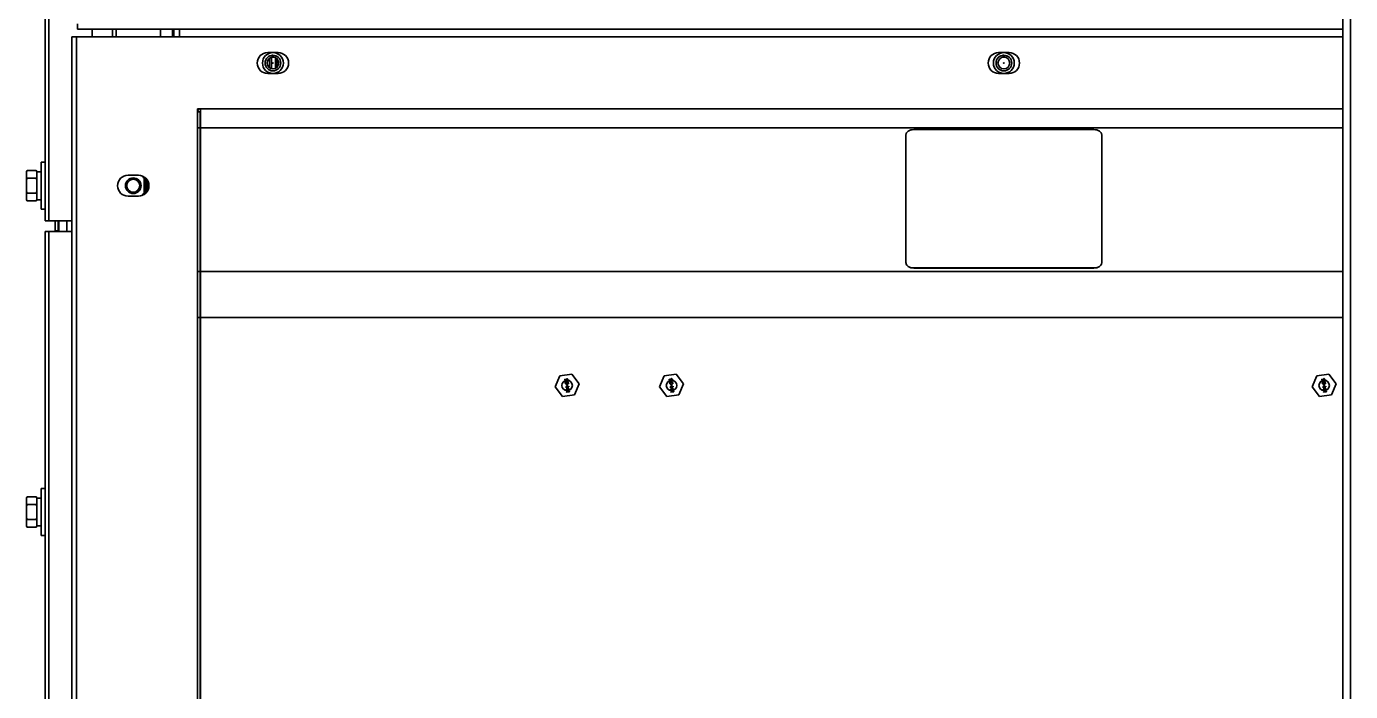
# Model space of a CAD drawing. Header units: millimetres. Extents: x 32496 to 166256, y 3504 to 23939.
# Drawn here: x 50582 to 51090, y 11802 to 12057 of the extents above; entities that cross this region are included whole.
import ezdxf

# ---------------------------------------------------------------- set-up
doc = ezdxf.new("R2010")
doc.units = ezdxf.units.MM
doc.layers.get('0').update_dxf_attribs({"lineweight": 35})

msp = doc.modelspace()

# ---------------------------------------------------------------- linework, layer by layer
at = {"linetype": 'Continuous'}
for p, q in [((51086.64, 13391.575), (51086.64, 10882.575)), ((51089.64, 13391.575), (51089.64, 10882.575)), ((50591.04, 12994.175), (50591.04, 11982.075)), ((50589.64, 11982.075), (50589.64, 12117.944)), ((50602.04, 12057.575), (50602.04, 12055.575)), ((50599.84, 12052.575), (51086.64, 12052.575)), ((50599.84, 11269.575), (50599.84, 12052.575)), ((50601.54, 12052.575), (50601.54, 11269.575)), ((50602.04, 12055.575), (51086.64, 12055.575)), ((50607.64, 12055.575), (50607.64, 12052.575)), ((50615.34, 12052.575), (50615.34, 12055.575)), ((50616.84, 12055.575), (50616.84, 12052.575)), ((50633.84, 12052.575), (50633.84, 12055.575)), ((50638.34, 12055.575), (50638.34, 12052.575)), ((50638.84, 12052.575), (50638.84, 12055.575)), ((50641.04, 12055.575), (50641.04, 12052.575)), ((50678.84, 12046.575), (50674.84, 12046.575)), ((50958.84, 12046.575), (50954.84, 12046.575)), ((50675.566, 12040.729), (50675.566, 12044.422)), ((50675.775, 12045.296), (50675.704, 12045.343)), ((50675.766, 12045.372), (50675.775, 12045.348)), ((50675.775, 12045.348), (50675.802, 12045.309)), ((50675.802, 12045.296), (50675.775, 12045.296)), ((50675.802, 12045.309), (50675.802, 12045.296)), ((50676.273, 12044.749), (50676.273, 12040.402)), ((50676.278, 12045.438), (50676.364, 12045.438)), ((50676.295, 12045.385), (50676.278, 12045.438)), ((50676.347, 12045.314), (50676.295, 12045.385)), ((50676.433, 12045.261), (50676.347, 12045.314)), ((50676.364, 12045.438), (50676.399, 12045.385)), ((50676.399, 12045.385), (50676.45, 12045.349)), ((50676.52, 12045.243), (50676.433, 12045.261)), ((50676.45, 12045.349), (50676.502, 12045.332)), ((50676.589, 12045.544), (50676.502, 12045.544)), ((50676.502, 12045.332), (50676.606, 12045.332)), ((50676.589, 12045.243), (50676.52, 12045.243)), ((50676.675, 12045.561), (50676.589, 12045.544)), ((50676.675, 12045.261), (50676.589, 12045.243)), ((50676.606, 12045.332), (50676.658, 12045.349)), ((50676.658, 12045.349), (50676.71, 12045.385)), ((50676.762, 12045.314), (50676.675, 12045.261)), ((50676.71, 12045.385), (50676.744, 12045.438)), ((50676.744, 12045.438), (50676.762, 12045.491)), ((50676.762, 12045.491), (50676.775, 12045.57)), ((50676.814, 12045.385), (50676.762, 12045.314)), ((50676.848, 12045.473), (50676.814, 12045.385)), ((50676.862, 12045.573), (50676.848, 12045.473)), ((50677.004, 12045.244), (50677.004, 12045.561)), ((50677.159, 12045.244), (50677.004, 12045.244)), ((50677.107, 12045.552), (50677.108, 12045.42)), ((50677.108, 12045.42), (50677.155, 12045.548)), ((50677.263, 12045.539), (50677.159, 12045.244)), ((50677.678, 12045.244), (50677.601, 12045.466)), ((50677.834, 12045.244), (50677.678, 12045.244)), ((50677.726, 12045.432), (50677.73, 12045.421)), ((50677.73, 12045.421), (50677.73, 12045.431)), ((50677.808, 12040.548), (50677.808, 12044.603)), ((50677.834, 12045.404), (50677.834, 12045.244)), ((50677.95, 12044.523), (50677.95, 12040.628)), ((50678.335, 12044.244), (50678.335, 12040.907)), ((50955.775, 12045.296), (50955.704, 12045.343)), ((50955.766, 12045.372), (50955.775, 12045.348)), ((50955.775, 12045.348), (50955.802, 12045.309)), ((50955.802, 12045.296), (50955.775, 12045.296)), ((50955.802, 12045.309), (50955.802, 12045.296)), ((50956.278, 12045.438), (50956.364, 12045.438)), ((50956.295, 12045.385), (50956.278, 12045.438)), ((50956.347, 12045.314), (50956.295, 12045.385)), ((50956.433, 12045.261), (50956.347, 12045.314)), ((50956.364, 12045.438), (50956.399, 12045.385)), ((50956.399, 12045.385), (50956.45, 12045.349)), ((50956.52, 12045.243), (50956.433, 12045.261)), ((50956.45, 12045.349), (50956.502, 12045.332)), ((50956.589, 12045.544), (50956.502, 12045.544)), ((50956.502, 12045.332), (50956.606, 12045.332)), ((50956.589, 12045.243), (50956.52, 12045.243)), ((50956.675, 12045.561), (50956.589, 12045.544)), ((50956.675, 12045.261), (50956.589, 12045.243)), ((50956.606, 12045.332), (50956.658, 12045.349)), ((50956.658, 12045.349), (50956.71, 12045.385)), ((50956.762, 12045.314), (50956.675, 12045.261)), ((50956.71, 12045.385), (50956.744, 12045.438)), ((50956.744, 12045.438), (50956.762, 12045.491)), ((50956.762, 12045.491), (50956.775, 12045.57)), ((50956.814, 12045.385), (50956.762, 12045.314)), ((50956.848, 12045.473), (50956.814, 12045.385)), ((50956.862, 12045.573), (50956.848, 12045.473)), ((50957.004, 12045.244), (50957.004, 12045.561)), ((50957.159, 12045.244), (50957.004, 12045.244)), ((50957.107, 12045.552), (50957.108, 12045.42)), ((50957.108, 12045.42), (50957.155, 12045.548)), ((50957.263, 12045.539), (50957.159, 12045.244)), ((50957.678, 12045.244), (50957.601, 12045.466)), ((50957.834, 12045.244), (50957.678, 12045.244)), ((50957.726, 12045.432), (50957.73, 12045.421)), ((50957.73, 12045.421), (50957.73, 12045.431)), ((50957.834, 12045.404), (50957.834, 12045.244)), ((50674.84, 12038.575), (50678.84, 12038.575)), ((50954.84, 12038.575), (50958.84, 12038.575)), ((50647.94, 12025.075), (50649.14, 12025.075)), ((50647.94, 12023.875), (50647.94, 12025.075)), ((50648.94, 12023.876), (50647.94, 12023.876)), ((50647.94, 12023.875), (50647.94, 11555.075)), ((50648.94, 11555.075), (50648.94, 12023.875)), ((50649.14, 12025.075), (51086.64, 12025.075)), ((50649.14, 12025.075), (50649.14, 11555.075)), ((50648.94, 12017.753), (50647.94, 12017.753)), ((51086.64, 12017.753), (50649.14, 12017.753)), ((50922.34, 12017.081), (50991.34, 12017.081)), ((50919.34, 11966.134), (50919.34, 12014.96)), ((50994.34, 12014.96), (50994.34, 11966.134)), ((50582.44, 12001.049), (50582.74, 12001.349)), ((50582.44, 11990.102), (50582.44, 12001.049)), ((50586.14, 12001.349), (50582.74, 12001.349)), ((50586.44, 12001.049), (50586.14, 12001.349)), ((50586.44, 11990.102), (50586.44, 12001.049)), ((50588.04, 12000.925), (50586.44, 12000.925)), ((50589.64, 12004.575), (50588.04, 12004.575)), ((50588.04, 12004.575), (50588.04, 11986.575)), ((50649.14, 12005.075), (50648.94, 12005.075)), ((50649.14, 12005.075), (50648.94, 12005.075)), ((50649.14, 12004.875), (50648.94, 12004.875)), ((50586.14, 11998.462), (50582.74, 11998.462)), ((50625.34, 11999.575), (50621.34, 11999.575)), ((50627.538, 11998.288), (50627.958, 11998.559)), ((50628.038, 11998.288), (50627.538, 11998.288)), ((50627.538, 11992.863), (50627.538, 11998.288)), ((50627.99, 11998.568), (50627.958, 11998.559)), ((50628.038, 11998.288), (50628.12, 11998.312)), ((50628.038, 11998.288), (50628.038, 11992.863)), ((50628.117, 11993.315), (50628.117, 11997.836)), ((50628.925, 11995.575), (50628.925, 11995.569)), ((50629.063, 11996.467), (50628.963, 11996.356)), ((50629.09, 11994.213), (50629.09, 11996.938)), ((50649.14, 11999.075), (50648.94, 11999.075)), ((50586.14, 11992.689), (50582.74, 11992.689)), ((50588.04, 11990.225), (50586.44, 11990.225)), ((50621.34, 11991.575), (50625.34, 11991.575)), ((50627.538, 11992.863), (50628.038, 11992.863)), ((50627.958, 11992.592), (50627.538, 11992.863)), ((50627.958, 11992.592), (50627.99, 11992.583)), ((50628.12, 11992.839), (50628.038, 11992.863)), ((50628.963, 11994.795), (50629.063, 11994.684)), ((50582.44, 11990.102), (50582.74, 11989.802)), ((50586.14, 11989.802), (50582.74, 11989.802)), ((50586.44, 11990.102), (50586.14, 11989.802)), ((50589.64, 11986.575), (50588.04, 11986.575)), ((50589.64, 11982.075), (50599.84, 11982.075)), ((50593.44, 11978.275), (50593.44, 11982.075)), ((50594.64, 11978.275), (50594.64, 11982.075)), ((50594.84, 11978.075), (50594.84, 11982.075)), ((50597.84, 11982.075), (50597.84, 11978.075)), ((50589.64, 11978.075), (50599.84, 11978.075)), ((50589.64, 11873.206), (50589.64, 11978.075)), ((50591.04, 11978.075), (50591.04, 11264.075)), ((50593.44, 11978.275), (50594.64, 11978.275)), ((50647.94, 11962.753), (50648.94, 11962.753)), ((50649.14, 11962.753), (51086.64, 11962.753)), ((50991.34, 11964.048), (50922.34, 11964.048)), ((50922.34, 11964.048), (50922.34, 11964.013)), ((50991.34, 11964.013), (50922.34, 11964.013)), ((50991.34, 11964.013), (50991.34, 11964.048)), ((50648.94, 11945.075), (50647.94, 11945.075)), ((51086.64, 11945.075), (50649.14, 11945.075)), ((50649.14, 11944.075), (50648.94, 11944.075)), ((50784.957, 11918.498), (50786.748, 11922.755)), ((50791.331, 11923.333), (50786.748, 11922.755)), ((50788.629, 11921.506), (50788.755, 11921.522)), ((50788.735, 11920.662), (50788.629, 11921.506)), ((50789.394, 11920.745), (50788.735, 11920.662)), ((50788.755, 11921.522), (50788.846, 11920.802)), ((50788.814, 11920.244), (50788.807, 11920.092)), ((50788.819, 11919.993), (50788.807, 11920.092)), ((50788.852, 11920.349), (50788.814, 11920.244)), ((50788.819, 11919.993), (50788.867, 11919.822)), ((50788.846, 11920.802), (50789.251, 11920.853)), ((50788.94, 11920.461), (50788.852, 11920.349)), ((50788.867, 11919.822), (50788.93, 11919.729)), ((50788.93, 11919.729), (50789.044, 11919.643)), ((50788.937, 11920.083), (50788.946, 11920.21)), ((50788.937, 11920.083), (50788.949, 11919.984)), ((50789.039, 11920.499), (50788.94, 11920.461)), ((50788.946, 11920.21), (50788.988, 11920.291)), ((50788.99, 11919.863), (50788.949, 11919.984)), ((50788.988, 11920.291), (50789.057, 11920.35)), ((50789.05, 11919.795), (50788.99, 11919.863)), ((50789.039, 11920.499), (50789.089, 11920.505)), ((50789.044, 11919.643), (50789.148, 11919.631)), ((50789.132, 11919.755), (50789.05, 11919.795)), ((50789.108, 11920.357), (50789.057, 11920.35)), ((50789.194, 11920.493), (50789.089, 11920.505)), ((50789.11, 11921.365), (50789.1, 11921.237)), ((50789.119, 11921.089), (50789.1, 11921.237)), ((50789.108, 11920.357), (50789.216, 11920.32)), ((50789.17, 11921.498), (50789.11, 11921.365)), ((50789.119, 11921.089), (50789.16, 11920.968)), ((50789.132, 11919.755), (50789.148, 11919.631)), ((50789.16, 11920.968), (50789.251, 11920.853)), ((50789.262, 11921.585), (50789.17, 11921.498)), ((50789.276, 11920.453), (50789.194, 11920.493)), ((50789.216, 11920.32), (50789.937, 11919.705)), ((50789.227, 11921.253), (50789.24, 11921.356)), ((50789.227, 11921.253), (50789.245, 11921.105)), ((50789.24, 11921.356), (50789.281, 11921.437)), ((50789.283, 11921.009), (50789.245, 11921.105)), ((50789.382, 11921.651), (50789.262, 11921.585)), ((50789.271, 11919.268), (50789.448, 11919.291)), ((50789.277, 11919.219), (50789.271, 11919.268)), ((50789.911, 11919.903), (50789.276, 11920.453)), ((50789.455, 11919.241), (50789.277, 11919.219)), ((50789.281, 11921.437), (50789.351, 11921.496)), ((50789.372, 11920.919), (50789.283, 11921.009)), ((50789.328, 11919.427), (50789.306, 11919.399)), ((50789.306, 11919.399), (50789.448, 11919.291)), ((50789.499, 11919.297), (50789.328, 11919.427)), ((50789.455, 11919.241), (50789.344, 11919.101)), ((50789.351, 11921.496), (50789.423, 11921.53)), ((50789.372, 11920.919), (50789.394, 11920.745)), ((50789.372, 11919.08), (50789.505, 11919.248)), ((50789.382, 11921.651), (50789.484, 11921.664)), ((50789.474, 11921.537), (50789.423, 11921.53)), ((50789.474, 11921.537), (50789.553, 11921.521)), ((50789.617, 11921.63), (50789.484, 11921.664)), ((50789.632, 11919.465), (50789.499, 11919.297)), ((50789.505, 11919.248), (50789.676, 11919.118)), ((50789.55, 11919.304), (50789.661, 11919.443)), ((50789.55, 11919.304), (50789.727, 11919.326)), ((50789.553, 11921.521), (50789.635, 11921.481)), ((50789.733, 11919.276), (50789.556, 11919.254)), ((50789.698, 11919.146), (50789.556, 11919.254)), ((50789.698, 11920.985), (50789.603, 11920.923)), ((50789.622, 11920.774), (50789.603, 11920.923)), ((50789.727, 11921.569), (50789.617, 11921.63)), ((50789.622, 11920.774), (50789.717, 11920.836)), ((50789.661, 11919.443), (50789.632, 11919.465)), ((50789.635, 11921.481), (50789.695, 11921.413)), ((50789.695, 11921.413), (50789.733, 11921.317)), ((50789.739, 11921.066), (50789.698, 11920.985)), ((50789.717, 11920.836), (50789.809, 11920.924)), ((50789.819, 11921.454), (50789.727, 11921.569)), ((50789.727, 11919.326), (50789.733, 11919.276)), ((50789.752, 11921.168), (50789.733, 11921.317)), ((50789.752, 11921.168), (50789.739, 11921.066)), ((50789.809, 11920.924), (50789.869, 11921.057)), ((50789.86, 11921.333), (50789.819, 11921.454)), ((50789.824, 11920.598), (50789.951, 11920.614)), ((50789.911, 11919.903), (50789.824, 11920.598)), ((50789.86, 11921.333), (50789.879, 11921.184)), ((50789.869, 11921.057), (50789.879, 11921.184)), ((50790.063, 11919.721), (50789.937, 11919.705)), ((50789.951, 11920.614), (50790.063, 11919.721)), ((50791.331, 11923.333), (50794.122, 11919.653)), ((50794.122, 11919.653), (50792.331, 11915.396)), ((50824.957, 11918.498), (50826.748, 11922.755)), ((50831.331, 11923.333), (50826.748, 11922.755)), ((50828.629, 11921.506), (50828.755, 11921.522)), ((50828.735, 11920.662), (50828.629, 11921.506)), ((50829.394, 11920.745), (50828.735, 11920.662)), ((50828.755, 11921.522), (50828.846, 11920.802)), ((50828.814, 11920.244), (50828.807, 11920.092)), ((50828.819, 11919.993), (50828.807, 11920.092)), ((50828.852, 11920.349), (50828.814, 11920.244)), ((50828.819, 11919.993), (50828.867, 11919.822)), ((50828.846, 11920.802), (50829.251, 11920.853)), ((50828.94, 11920.461), (50828.852, 11920.349)), ((50828.867, 11919.822), (50828.93, 11919.729)), ((50828.93, 11919.729), (50829.044, 11919.643)), ((50828.937, 11920.083), (50828.946, 11920.21)), ((50828.937, 11920.083), (50828.949, 11919.984)), ((50829.039, 11920.499), (50828.94, 11920.461)), ((50828.946, 11920.21), (50828.988, 11920.291)), ((50828.99, 11919.863), (50828.949, 11919.984)), ((50828.988, 11920.291), (50829.057, 11920.35)), ((50829.05, 11919.795), (50828.99, 11919.863)), ((50829.039, 11920.499), (50829.089, 11920.505)), ((50829.044, 11919.643), (50829.148, 11919.631)), ((50829.132, 11919.755), (50829.05, 11919.795)), ((50829.108, 11920.357), (50829.057, 11920.35)), ((50829.194, 11920.493), (50829.089, 11920.505)), ((50829.11, 11921.365), (50829.1, 11921.237)), ((50829.119, 11921.089), (50829.1, 11921.237)), ((50829.108, 11920.357), (50829.216, 11920.32)), ((50829.17, 11921.498), (50829.11, 11921.365)), ((50829.119, 11921.089), (50829.16, 11920.968)), ((50829.132, 11919.755), (50829.148, 11919.631)), ((50829.16, 11920.968), (50829.251, 11920.853)), ((50829.262, 11921.585), (50829.17, 11921.498)), ((50829.276, 11920.453), (50829.194, 11920.493)), ((50829.216, 11920.32), (50829.937, 11919.705)), ((50829.227, 11921.253), (50829.24, 11921.356)), ((50829.227, 11921.253), (50829.245, 11921.105)), ((50829.24, 11921.356), (50829.281, 11921.437)), ((50829.283, 11921.009), (50829.245, 11921.105)), ((50829.382, 11921.651), (50829.262, 11921.585)), ((50829.271, 11919.268), (50829.448, 11919.291)), ((50829.277, 11919.219), (50829.271, 11919.268)), ((50829.911, 11919.903), (50829.276, 11920.453)), ((50829.455, 11919.241), (50829.277, 11919.219)), ((50829.281, 11921.437), (50829.351, 11921.496)), ((50829.372, 11920.919), (50829.283, 11921.009)), ((50829.328, 11919.427), (50829.306, 11919.399)), ((50829.306, 11919.399), (50829.448, 11919.291)), ((50829.499, 11919.297), (50829.328, 11919.427)), ((50829.455, 11919.241), (50829.344, 11919.101)), ((50829.351, 11921.496), (50829.423, 11921.53)), ((50829.372, 11920.919), (50829.394, 11920.745)), ((50829.372, 11919.08), (50829.505, 11919.248)), ((50829.382, 11921.651), (50829.484, 11921.664)), ((50829.474, 11921.537), (50829.423, 11921.53)), ((50829.474, 11921.537), (50829.553, 11921.521)), ((50829.617, 11921.63), (50829.484, 11921.664)), ((50829.632, 11919.465), (50829.499, 11919.297)), ((50829.505, 11919.248), (50829.676, 11919.118)), ((50829.55, 11919.304), (50829.661, 11919.443)), ((50829.55, 11919.304), (50829.727, 11919.326)), ((50829.553, 11921.521), (50829.635, 11921.481)), ((50829.733, 11919.276), (50829.556, 11919.254)), ((50829.698, 11919.146), (50829.556, 11919.254)), ((50829.698, 11920.985), (50829.603, 11920.923)), ((50829.622, 11920.774), (50829.603, 11920.923)), ((50829.727, 11921.569), (50829.617, 11921.63)), ((50829.622, 11920.774), (50829.717, 11920.836)), ((50829.661, 11919.443), (50829.632, 11919.465)), ((50829.635, 11921.481), (50829.695, 11921.413)), ((50829.695, 11921.413), (50829.733, 11921.317)), ((50829.739, 11921.066), (50829.698, 11920.985)), ((50829.717, 11920.836), (50829.809, 11920.924)), ((50829.819, 11921.454), (50829.727, 11921.569)), ((50829.727, 11919.326), (50829.733, 11919.276)), ((50829.752, 11921.168), (50829.733, 11921.317)), ((50829.752, 11921.168), (50829.739, 11921.066)), ((50829.809, 11920.924), (50829.869, 11921.057)), ((50829.86, 11921.333), (50829.819, 11921.454)), ((50829.824, 11920.598), (50829.951, 11920.614)), ((50829.911, 11919.903), (50829.824, 11920.598)), ((50829.86, 11921.333), (50829.879, 11921.184)), ((50829.869, 11921.057), (50829.879, 11921.184)), ((50830.063, 11919.721), (50829.937, 11919.705)), ((50829.951, 11920.614), (50830.063, 11919.721)), ((50831.331, 11923.333), (50834.122, 11919.653)), ((50834.122, 11919.653), (50832.331, 11915.396)), ((51074.957, 11918.498), (51076.748, 11922.755)), ((51081.331, 11923.333), (51076.748, 11922.755)), ((51078.629, 11921.506), (51078.755, 11921.522)), ((51078.735, 11920.662), (51078.629, 11921.506)), ((51079.394, 11920.745), (51078.735, 11920.662)), ((51078.755, 11921.522), (51078.846, 11920.802)), ((51078.814, 11920.244), (51078.807, 11920.092)), ((51078.819, 11919.993), (51078.807, 11920.092)), ((51078.852, 11920.349), (51078.814, 11920.244)), ((51078.819, 11919.993), (51078.867, 11919.822)), ((51078.846, 11920.802), (51079.251, 11920.853)), ((51078.94, 11920.461), (51078.852, 11920.349)), ((51078.867, 11919.822), (51078.93, 11919.729)), ((51078.93, 11919.729), (51079.044, 11919.643)), ((51078.937, 11920.083), (51078.946, 11920.21)), ((51078.937, 11920.083), (51078.949, 11919.984)), ((51079.039, 11920.499), (51078.94, 11920.461)), ((51078.946, 11920.21), (51078.988, 11920.291)), ((51078.99, 11919.863), (51078.949, 11919.984)), ((51078.988, 11920.291), (51079.057, 11920.35)), ((51079.05, 11919.795), (51078.99, 11919.863)), ((51079.039, 11920.499), (51079.089, 11920.505)), ((51079.044, 11919.643), (51079.148, 11919.631)), ((51079.132, 11919.755), (51079.05, 11919.795)), ((51079.108, 11920.357), (51079.057, 11920.35)), ((51079.194, 11920.493), (51079.089, 11920.505)), ((51079.11, 11921.365), (51079.1, 11921.237)), ((51079.119, 11921.089), (51079.1, 11921.237)), ((51079.108, 11920.357), (51079.216, 11920.32)), ((51079.17, 11921.498), (51079.11, 11921.365)), ((51079.119, 11921.089), (51079.16, 11920.968)), ((51079.132, 11919.755), (51079.148, 11919.631)), ((51079.16, 11920.968), (51079.251, 11920.853)), ((51079.262, 11921.585), (51079.17, 11921.498)), ((51079.276, 11920.453), (51079.194, 11920.493)), ((51079.216, 11920.32), (51079.937, 11919.705)), ((51079.227, 11921.253), (51079.24, 11921.356)), ((51079.227, 11921.253), (51079.245, 11921.105)), ((51079.24, 11921.356), (51079.281, 11921.437)), ((51079.283, 11921.009), (51079.245, 11921.105)), ((51079.382, 11921.651), (51079.262, 11921.585)), ((51079.271, 11919.268), (51079.448, 11919.291)), ((51079.277, 11919.219), (51079.271, 11919.268)), ((51079.911, 11919.903), (51079.276, 11920.453)), ((51079.455, 11919.241), (51079.277, 11919.219)), ((51079.281, 11921.437), (51079.351, 11921.496)), ((51079.372, 11920.919), (51079.283, 11921.009)), ((51079.328, 11919.427), (51079.306, 11919.399)), ((51079.306, 11919.399), (51079.448, 11919.291)), ((51079.499, 11919.297), (51079.328, 11919.427)), ((51079.455, 11919.241), (51079.344, 11919.101)), ((51079.351, 11921.496), (51079.423, 11921.53)), ((51079.372, 11920.919), (51079.394, 11920.745)), ((51079.372, 11919.08), (51079.505, 11919.248)), ((51079.382, 11921.651), (51079.484, 11921.664)), ((51079.474, 11921.537), (51079.423, 11921.53)), ((51079.474, 11921.537), (51079.553, 11921.521)), ((51079.617, 11921.63), (51079.484, 11921.664)), ((51079.632, 11919.465), (51079.499, 11919.297)), ((51079.505, 11919.248), (51079.676, 11919.118)), ((51079.55, 11919.304), (51079.661, 11919.443)), ((51079.55, 11919.304), (51079.727, 11919.326)), ((51079.553, 11921.521), (51079.635, 11921.481)), ((51079.733, 11919.276), (51079.556, 11919.254)), ((51079.698, 11919.146), (51079.556, 11919.254)), ((51079.698, 11920.985), (51079.603, 11920.923)), ((51079.622, 11920.774), (51079.603, 11920.923)), ((51079.727, 11921.569), (51079.617, 11921.63)), ((51079.622, 11920.774), (51079.717, 11920.836)), ((51079.661, 11919.443), (51079.632, 11919.465)), ((51079.635, 11921.481), (51079.695, 11921.413)), ((51079.695, 11921.413), (51079.733, 11921.317)), ((51079.739, 11921.066), (51079.698, 11920.985)), ((51079.717, 11920.836), (51079.809, 11920.924)), ((51079.819, 11921.454), (51079.727, 11921.569)), ((51079.727, 11919.326), (51079.733, 11919.276)), ((51079.752, 11921.168), (51079.733, 11921.317)), ((51079.752, 11921.168), (51079.739, 11921.066)), ((51079.809, 11920.924), (51079.869, 11921.057)), ((51079.86, 11921.333), (51079.819, 11921.454)), ((51079.824, 11920.598), (51079.951, 11920.614)), ((51079.911, 11919.903), (51079.824, 11920.598)), ((51079.86, 11921.333), (51079.879, 11921.184)), ((51079.869, 11921.057), (51079.879, 11921.184)), ((51080.063, 11919.721), (51079.937, 11919.705)), ((51079.951, 11920.614), (51080.063, 11919.721)), ((51081.331, 11923.333), (51084.122, 11919.653)), ((51084.122, 11919.653), (51082.331, 11915.396)), ((50787.749, 11914.818), (50784.957, 11918.498)), ((50787.749, 11914.818), (50792.331, 11915.396)), ((50788.998, 11918.579), (50789.682, 11918.665)), ((50789.016, 11918.43), (50788.998, 11918.579)), ((50789.016, 11918.43), (50789.775, 11917.921)), ((50789.116, 11917.636), (50790.307, 11917.786)), ((50789.145, 11917.413), (50789.116, 11917.636)), ((50789.145, 11917.413), (50790.255, 11917.175)), ((50789.7, 11918.516), (50789.219, 11918.456)), ((50789.753, 11918.095), (50789.219, 11918.456)), ((50790.255, 11917.175), (50789.238, 11916.669)), ((50789.266, 11916.446), (50789.238, 11916.669)), ((50790.457, 11916.596), (50789.266, 11916.446)), ((50789.344, 11919.101), (50789.372, 11919.08)), ((50790.326, 11917.637), (50789.388, 11917.519)), ((50790.369, 11917.29), (50789.388, 11917.519)), ((50789.501, 11916.626), (50790.395, 11917.092)), ((50789.501, 11916.626), (50790.438, 11916.745)), ((50789.65, 11918.913), (50789.802, 11918.932)), ((50789.682, 11918.665), (50789.65, 11918.913)), ((50789.676, 11919.118), (50789.698, 11919.146)), ((50789.753, 11918.095), (50789.7, 11918.516)), ((50789.927, 11917.94), (50789.775, 11917.921)), ((50789.802, 11918.932), (50789.834, 11918.684)), ((50789.834, 11918.684), (50790.188, 11918.729)), ((50790.207, 11918.58), (50789.852, 11918.535)), ((50789.852, 11918.535), (50789.927, 11917.94)), ((50790.188, 11918.729), (50790.207, 11918.58)), ((50790.307, 11917.786), (50790.326, 11917.637)), ((50790.369, 11917.29), (50790.395, 11917.092)), ((50790.438, 11916.745), (50790.457, 11916.596)), ((50827.749, 11914.818), (50824.957, 11918.498)), ((50827.749, 11914.818), (50832.331, 11915.396)), ((50828.998, 11918.579), (50829.682, 11918.665)), ((50829.016, 11918.43), (50828.998, 11918.579)), ((50829.016, 11918.43), (50829.775, 11917.921)), ((50829.116, 11917.636), (50830.307, 11917.786)), ((50829.145, 11917.413), (50829.116, 11917.636)), ((50829.145, 11917.413), (50830.255, 11917.175)), ((50829.7, 11918.516), (50829.219, 11918.456)), ((50829.753, 11918.095), (50829.219, 11918.456)), ((50830.255, 11917.175), (50829.238, 11916.669)), ((50829.266, 11916.446), (50829.238, 11916.669)), ((50830.457, 11916.596), (50829.266, 11916.446)), ((50829.344, 11919.101), (50829.372, 11919.08)), ((50830.326, 11917.637), (50829.388, 11917.519)), ((50830.369, 11917.29), (50829.388, 11917.519)), ((50829.501, 11916.626), (50830.395, 11917.092)), ((50829.501, 11916.626), (50830.438, 11916.745)), ((50829.65, 11918.913), (50829.802, 11918.932)), ((50829.682, 11918.665), (50829.65, 11918.913)), ((50829.676, 11919.118), (50829.698, 11919.146)), ((50829.753, 11918.095), (50829.7, 11918.516)), ((50829.927, 11917.94), (50829.775, 11917.921)), ((50829.802, 11918.932), (50829.834, 11918.684)), ((50829.834, 11918.684), (50830.188, 11918.729)), ((50830.207, 11918.58), (50829.852, 11918.535)), ((50829.852, 11918.535), (50829.927, 11917.94)), ((50830.188, 11918.729), (50830.207, 11918.58)), ((50830.307, 11917.786), (50830.326, 11917.637)), ((50830.369, 11917.29), (50830.395, 11917.092)), ((50830.438, 11916.745), (50830.457, 11916.596)), ((51077.749, 11914.818), (51074.957, 11918.498)), ((51077.749, 11914.818), (51082.331, 11915.396)), ((51078.998, 11918.579), (51079.682, 11918.665)), ((51079.016, 11918.43), (51078.998, 11918.579)), ((51079.016, 11918.43), (51079.775, 11917.921)), ((51079.116, 11917.636), (51080.307, 11917.786)), ((51079.145, 11917.413), (51079.116, 11917.636)), ((51079.145, 11917.413), (51080.255, 11917.175)), ((51079.7, 11918.516), (51079.219, 11918.456)), ((51079.753, 11918.095), (51079.219, 11918.456)), ((51080.255, 11917.175), (51079.238, 11916.669)), ((51079.266, 11916.446), (51079.238, 11916.669)), ((51080.457, 11916.596), (51079.266, 11916.446)), ((51079.344, 11919.101), (51079.372, 11919.08)), ((51080.326, 11917.637), (51079.388, 11917.519)), ((51080.369, 11917.29), (51079.388, 11917.519)), ((51079.501, 11916.626), (51080.395, 11917.092)), ((51079.501, 11916.626), (51080.438, 11916.745)), ((51079.65, 11918.913), (51079.802, 11918.932)), ((51079.682, 11918.665), (51079.65, 11918.913)), ((51079.676, 11919.118), (51079.698, 11919.146)), ((51079.753, 11918.095), (51079.7, 11918.516)), ((51079.927, 11917.94), (51079.775, 11917.921)), ((51079.802, 11918.932), (51079.834, 11918.684)), ((51079.834, 11918.684), (51080.188, 11918.729)), ((51080.207, 11918.58), (51079.852, 11918.535)), ((51079.852, 11918.535), (51079.927, 11917.94)), ((51080.188, 11918.729), (51080.207, 11918.58)), ((51080.307, 11917.786), (51080.326, 11917.637)), ((51080.369, 11917.29), (51080.395, 11917.092)), ((51080.438, 11916.745), (51080.457, 11916.596)), ((50648.94, 11898.986), (50649.14, 11898.986)), ((50648.94, 11897.947), (50649.14, 11897.947)), ((50589.64, 11879.575), (50588.04, 11879.575)), ((50588.04, 11879.575), (50588.04, 11861.575)), ((50582.44, 11876.049), (50582.74, 11876.349)), ((50582.44, 11865.102), (50582.44, 11876.049)), ((50586.14, 11876.349), (50582.74, 11876.349)), ((50586.44, 11876.049), (50586.14, 11876.349)), ((50586.44, 11865.102), (50586.44, 11876.049)), ((50588.04, 11875.925), (50586.44, 11875.925)), ((50586.14, 11873.462), (50582.74, 11873.462)), ((50589.64, 11867.944), (50589.64, 11873.206)), ((50582.44, 11865.102), (50582.74, 11864.802)), ((50586.14, 11867.689), (50582.74, 11867.689)), ((50586.14, 11864.802), (50582.74, 11864.802)), ((50586.44, 11865.102), (50586.14, 11864.802)), ((50588.04, 11865.225), (50586.44, 11865.225)), ((50589.64, 11623.206), (50589.64, 11867.944)), ((50589.64, 11861.575), (50588.04, 11861.575))]:
    msp.add_line(p, q, dxfattribs=at)
for points in [[(50629.063, 11996.467), (50629.03, 11996.43), (50628.996, 11996.393), (50628.963, 11996.356)], [(50628.963, 11994.795), (50628.996, 11994.758), (50629.03, 11994.721), (50629.063, 11994.684)]]:
    msp.add_lwpolyline(points, dxfattribs=at)
for centre, radius in [((50676.84, 12042.575), 4), ((50956.84, 12042.575), 4), ((50676.84, 12042.575), 3), ((50676.84, 12042.575), 2.25), ((50676.84, 12042.575), 0.1), ((50956.84, 12042.575), 3), ((50956.84, 12042.575), 2.25), ((50956.84, 12042.575), 0.1), ((50623.34, 11995.575), 3), ((50623.34, 11995.575), 2.5), ((50789.54, 11919.075), 2), ((50829.54, 11919.075), 2), ((51079.54, 11919.075), 2)]:
    msp.add_circle(centre, radius, dxfattribs=at)
for centre, radius, start, end in [((50674.84, 12042.575), 4, 90, 270), ((50678.84, 12042.575), 4, 270, 90), ((50954.84, 12042.575), 4, 90, 270), ((50958.84, 12042.575), 4, 270, 90), ((50649.14, 12023.875), 1.2, 90, 180), ((50649.14, 12023.875), 0.2, 90, 180), ((50583.681, 11998.774), 3.556, 39.13644, 39.50078), ((50621.34, 11995.575), 4, 90, 270), ((50625.34, 11995.575), 4, 270, 90), ((50623.34, 11995.575), 4.999, 32.86431, 49.65844), ((50623.34, 11995.575), 5.499, 32.86431, 34.09945), ((50623.34, 11995.575), 5.285, 334.67939, 25.32061), ((50623.34, 11995.575), 5.585, 0, 30.76123), ((50623.34, 11995.575), 5.585, 329.24232, 359.93768), ((50623.34, 11995.575), 5.661, 357.86504, 2.13496), ((50623.34, 11995.575), 4.999, 310.34481, 327.13569), ((50623.34, 11995.575), 5.499, 325.89281, 327.13569), ((50627.611, 11992.831), 0.509, 343.91946, 0.8578), ((50585.197, 11992.376), 3.555, 219.13645, 219.50132), ((50593.24, 11978.275), 0.2, 270, 0), ((50593.24, 11978.275), 1.4, 351.76338, 0), ((50920.826, 11966.17), 1.486, 180.00048, 181.32068), ((50992.854, 11966.17), 1.486, 358.67932, 359.99952), ((50583.681, 11873.774), 3.556, 39.13644, 39.50078), ((50585.197, 11867.376), 3.555, 219.13645, 219.50132)]:
    msp.add_arc(centre, radius, start, end, dxfattribs=at)
for points, knots in [([(50919.34, 12014.96), (50919.34, 12015.099), (50919.38, 12015.384), (50919.557, 12015.789), (50919.841, 12016.158), (50920.359, 12016.599), (50921.204, 12016.981), (50921.953, 12017.081), (50922.34, 12017.081)], [0, 0, 0, 0, 0.1034258, 0.2106854, 0.3244943, 0.4464294, 0.712926, 1, 1, 1, 1]), ([(50991.34, 12017.081), (50991.726, 12017.081), (50992.475, 12016.981), (50993.32, 12016.599), (50993.839, 12016.158), (50994.123, 12015.789), (50994.299, 12015.384), (50994.34, 12015.099), (50994.34, 12014.96)], [0, 0, 0, 0, 0.2870739, 0.5535705, 0.6755056, 0.7893145, 0.8965742, 1, 1, 1, 1]), ([(50582.74, 12001.349), (50582.713, 12001.322), (50582.609, 12001.216), (50582.51, 12001.105), (50582.44, 12001.019)], [0, 0, 0, 0, 0.2553532, 1, 1, 1, 1]), ([(50586.14, 12001.349), (50586.165, 12001.324), (50586.264, 12001.223), (50586.359, 12001.118), (50586.425, 12001.037)], [0, 0, 0, 0, 0.2550408, 1, 1, 1, 1]), ([(50582.44, 11998.792), (50582.463, 11998.764), (50582.558, 11998.65), (50582.66, 11998.542), (50582.74, 11998.462)], [0, 0, 0, 0, 0.2445585, 1, 1, 1, 1]), ([(50586.44, 11998.792), (50586.417, 11998.764), (50586.321, 11998.65), (50586.219, 11998.542), (50586.14, 11998.462)], [0, 0, 0, 0, 0.2445585, 1, 1, 1, 1]), ([(50628.038, 11998.288), (50628.038, 11998.336), (50628.025, 11998.431), (50627.984, 11998.519), (50627.958, 11998.559)], [0, 0, 0, 0, 0.5, 1, 1, 1, 1]), ([(50628.1, 11998.461), (50628.103, 11998.449), (50628.115, 11998.4), (50628.12, 11998.35), (50628.12, 11998.312)], [0, 0, 0, 0, 0.2449643, 1, 1, 1, 1]), ([(50628.12, 11998.312), (50628.119, 11998.274), (50628.118, 11998.116), (50628.117, 11997.957), (50628.117, 11997.836)], [0, 0, 0, 0, 0.2366786, 1, 1, 1, 1]), ([(50628.963, 11996.356), (50628.962, 11996.355), (50628.962, 11996.35), (50628.961, 11996.342), (50628.962, 11996.328), (50628.963, 11996.309), (50628.965, 11996.285), (50628.968, 11996.245), (50628.973, 11996.184), (50628.98, 11996.1), (50628.986, 11996.003), (50628.993, 11995.897), (50628.996, 11995.824), (50628.997, 11995.786)], [0, 0, 0, 0, 0.0070922, 0.0227762, 0.0472013, 0.0802905, 0.1217895, 0.1714132, 0.2935698, 0.4432488, 0.6153365, 0.8035356, 1, 1, 1, 1]), ([(50628.997, 11995.365), (50628.996, 11995.327), (50628.993, 11995.254), (50628.986, 11995.148), (50628.98, 11995.051), (50628.973, 11994.967), (50628.968, 11994.906), (50628.965, 11994.866), (50628.963, 11994.842), (50628.962, 11994.823), (50628.961, 11994.809), (50628.962, 11994.801), (50628.962, 11994.796), (50628.963, 11994.795)], [0, 0, 0, 0, 0.1964865, 0.3846809, 0.5567494, 0.706456, 0.8286292, 0.8782322, 0.9196984, 0.9527628, 0.9771907, 0.9928965, 1, 1, 1, 1]), ([(50628.963, 11996.356), (50628.968, 11996.316), (50628.996, 11996.237), (50629.055, 11996.175), (50629.089, 11996.151)], [0, 0, 0, 0, 0.4870421, 1, 1, 1, 1]), ([(50582.74, 11992.689), (50582.713, 11992.662), (50582.609, 11992.556), (50582.51, 11992.445), (50582.44, 11992.359)], [0, 0, 0, 0, 0.2553532, 1, 1, 1, 1]), ([(50586.14, 11992.689), (50586.167, 11992.662), (50586.271, 11992.556), (50586.37, 11992.445), (50586.44, 11992.359)], [0, 0, 0, 0, 0.2553524, 1, 1, 1, 1]), ([(50628.038, 11992.863), (50628.038, 11992.815), (50628.025, 11992.72), (50627.984, 11992.632), (50627.958, 11992.592)], [0, 0, 0, 0, 0.5, 1, 1, 1, 1]), ([(50628.117, 11993.315), (50628.117, 11993.274), (50628.117, 11993.116), (50628.118, 11992.957), (50628.12, 11992.839)], [0, 0, 0, 0, 0.2575485, 1, 1, 1, 1]), ([(50628.963, 11994.795), (50628.968, 11994.834), (50628.996, 11994.914), (50629.054, 11994.976), (50629.089, 11995)], [0, 0, 0, 0, 0.4840345, 1, 1, 1, 1]), ([(50582.454, 11990.114), (50582.476, 11990.088), (50582.567, 11989.98), (50582.664, 11989.877), (50582.74, 11989.802)], [0, 0, 0, 0, 0.2448781, 1, 1, 1, 1]), ([(50586.44, 11990.132), (50586.417, 11990.104), (50586.321, 11989.99), (50586.219, 11989.881), (50586.14, 11989.802)], [0, 0, 0, 0, 0.2445585, 1, 1, 1, 1]), ([(50922.34, 11964.048), (50921.957, 11964.048), (50921.215, 11964.147), (50920.376, 11964.522), (50919.858, 11964.954), (50919.572, 11965.317), (50919.39, 11965.716), (50919.343, 11965.997), (50919.34, 11966.135)], [0, 0, 0, 0, 0.2866075, 0.5530569, 0.6751451, 0.789168, 0.896581, 1, 1, 1, 1]), ([(50919.34, 11966.134), (50919.34, 11965.995), (50919.38, 11965.71), (50919.557, 11965.306), (50919.841, 11964.936), (50920.359, 11964.496), (50921.204, 11964.114), (50921.953, 11964.013), (50922.34, 11964.013)], [0, 0, 0, 0, 0.1034258, 0.2106854, 0.3244943, 0.4464294, 0.712926, 1, 1, 1, 1]), ([(50994.339, 11966.135), (50994.336, 11965.997), (50994.29, 11965.716), (50994.108, 11965.317), (50993.821, 11964.954), (50993.303, 11964.522), (50992.464, 11964.147), (50991.722, 11964.048), (50991.34, 11964.048)], [0, 0, 0, 0, 0.1034189, 0.2108319, 0.3248548, 0.446943, 0.7133924, 1, 1, 1, 1]), ([(50991.34, 11964.013), (50991.726, 11964.013), (50992.475, 11964.114), (50993.32, 11964.496), (50993.839, 11964.936), (50994.123, 11965.306), (50994.299, 11965.71), (50994.34, 11965.995), (50994.34, 11966.134)], [0, 0, 0, 0, 0.2870739, 0.5535705, 0.6755056, 0.7893145, 0.8965742, 1, 1, 1, 1]), ([(50582.74, 11876.349), (50582.713, 11876.322), (50582.609, 11876.216), (50582.51, 11876.105), (50582.44, 11876.019)], [0, 0, 0, 0, 0.2553532, 1, 1, 1, 1]), ([(50582.44, 11873.792), (50582.463, 11873.764), (50582.558, 11873.65), (50582.66, 11873.542), (50582.74, 11873.462)], [0, 0, 0, 0, 0.2445585, 1, 1, 1, 1]), ([(50586.14, 11876.349), (50586.165, 11876.324), (50586.264, 11876.223), (50586.359, 11876.118), (50586.425, 11876.037)], [0, 0, 0, 0, 0.2550408, 1, 1, 1, 1]), ([(50586.44, 11873.792), (50586.417, 11873.764), (50586.321, 11873.65), (50586.219, 11873.542), (50586.14, 11873.462)], [0, 0, 0, 0, 0.2445585, 1, 1, 1, 1]), ([(50582.74, 11867.689), (50582.713, 11867.662), (50582.609, 11867.556), (50582.51, 11867.445), (50582.44, 11867.359)], [0, 0, 0, 0, 0.2553532, 1, 1, 1, 1]), ([(50582.454, 11865.114), (50582.476, 11865.088), (50582.567, 11864.98), (50582.664, 11864.877), (50582.74, 11864.802)], [0, 0, 0, 0, 0.2448781, 1, 1, 1, 1]), ([(50586.14, 11867.689), (50586.167, 11867.662), (50586.271, 11867.556), (50586.37, 11867.445), (50586.44, 11867.359)], [0, 0, 0, 0, 0.2553524, 1, 1, 1, 1]), ([(50586.44, 11865.132), (50586.417, 11865.104), (50586.321, 11864.99), (50586.219, 11864.881), (50586.14, 11864.802)], [0, 0, 0, 0, 0.2445585, 1, 1, 1, 1])]:
    msp.add_open_spline(points, degree=3, knots=knots, dxfattribs=at)
for points in [[(50582.74, 11998.462), (50582.632, 11998.246), (50582.531, 11998.026), (50582.44, 11997.802)], [(50586.14, 11998.462), (50586.248, 11998.246), (50586.349, 11998.026), (50586.44, 11997.802)], [(50582.44, 11993.349), (50582.531, 11993.125), (50582.632, 11992.905), (50582.74, 11992.689)], [(50586.44, 11993.349), (50586.349, 11993.125), (50586.248, 11992.905), (50586.14, 11992.689)], [(50582.74, 11873.462), (50582.632, 11873.246), (50582.531, 11873.026), (50582.44, 11872.802)], [(50586.14, 11873.462), (50586.248, 11873.246), (50586.349, 11873.026), (50586.44, 11872.802)], [(50582.44, 11868.349), (50582.531, 11868.125), (50582.632, 11867.905), (50582.74, 11867.689)], [(50586.44, 11868.349), (50586.349, 11868.125), (50586.248, 11867.905), (50586.14, 11867.689)]]:
    msp.add_open_spline(points, degree=3, dxfattribs=at)

doc.saveas('drawing.dxf')
